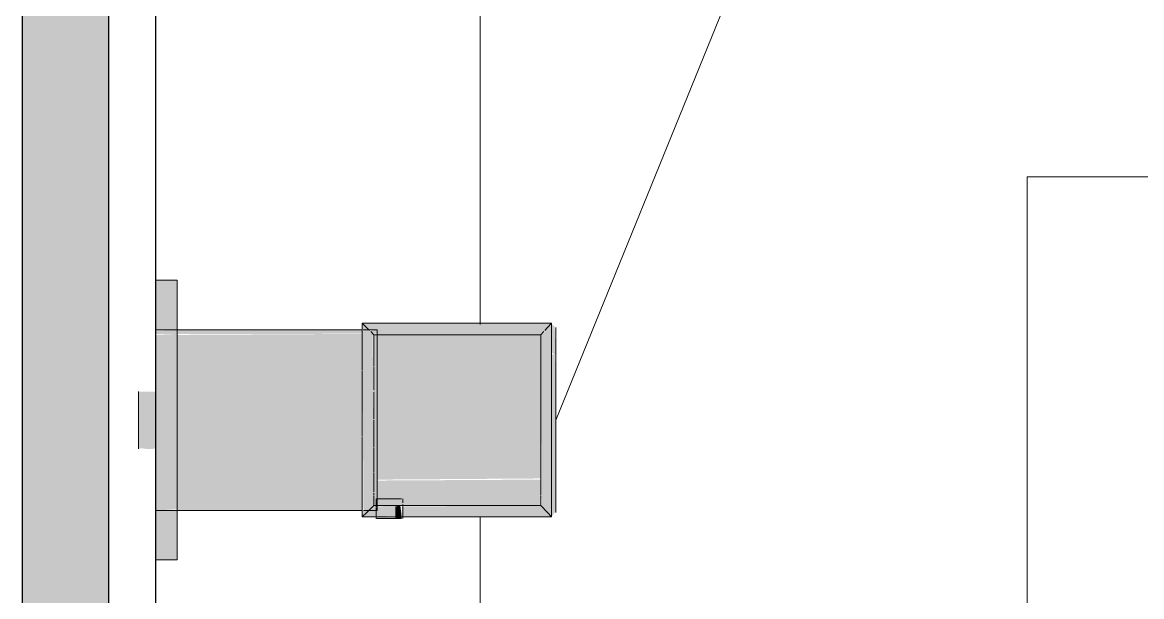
# Model space of a CAD drawing. Header units: millimetres. Extents: x 0 to 102275, y -2706 to 7916.
# Drawn here: x 72686.1 to 72946.2, y 936.1 to 1069.5 of the extents above; entities that cross this region are included whole.
import ezdxf

# ---------------------------------------------------------------- set-up
doc = ezdxf.new("R2010")
doc.units = ezdxf.units.MM
for name, color, linetype, lineweight in [('0-1', 7, 'Continuous', 9), ('A-WALL-PATT', 7, 'Continuous', 9), ('P-SANR-FIXT', 7, 'Continuous', 9), ('P-SANR-FIXT-IDEN', 7, 'Continuous', 9)]:
    doc.layers.add(name, color=color, linetype=linetype, lineweight=lineweight)
doc.layers.add('0-2', color=7, linetype='Continuous', lineweight=9, transparency=0.7)
for name, color, linetype, lineweight, true_color in [('A-WALL-5', 7, 'Continuous', 30, 0x3c3c3c), ('A-WALL-FNSH-3', 7, 'Continuous', 30, 0x3c3c3c), ('I-WALL-1', 7, 'Continuous', 9, 0x787878)]:
    doc.layers.add(name, color=color, linetype=linetype, lineweight=lineweight, true_color=true_color)

# ---------------------------------------------------------------- blocks, each defined once
blk = doc.blocks.new('Sanitary_Taps-Mixers_Gessi_70388-HABITO-External-part-for-wall-moun - 707 - Black Metal Brushed PVD-30902499-Развертка 1_15-1')
at = {"layer": '0-2'}
h = blk.add_hatch(color=256, dxfattribs=at)
h.paths.add_polyline_path([(69179.45, 944.61), (69181.01, 944.61), (69181.01, 956.13), (69176, 956.11), (69176, 944.61), (69178.5, 944.61)])
h.paths.add_polyline_path([(69181.01, 998.09), (69181.01, 1009.61), (69176, 1009.61), (69176, 998.1), (69179.89, 998.09)])
h = blk.add_hatch(color=256, dxfattribs=at)
h.paths.add_polyline_path([(69224, 954.61), (69225.34, 956.11), (69224, 955.95), (69224, 954.76)])
h.paths.add_polyline_path([(69224, 998.11), (69225.34, 998.28), (69224, 999.52), (69224, 998.25)])
for points in [[(69265.51, 996.94), (69268, 999.61), (69229.71, 999.58), (69224.1, 999.52), (69225.5, 998.11), (69227.47, 997.84), (69227.47, 996.94), (69264.45, 996.94)], [(69268, 954.61), (69267.9, 999.5), (69265.51, 996.54), (69265.75, 957.03), (69267.86, 954.76)], [(69269, 992.11), (69268.72, 998.82), (69268, 999.5), (69268, 992.81), (69268.83, 992.23)], [(69210.78, 997.13), (69224, 997.19), (69224, 998.11), (69181.01, 998.06), (69181.01, 997.13), (69209.93, 997.13)], [(69224, 956.11), (69224, 997.13), (69181.01, 996.9), (69181.01, 956.13), (69223.44, 956.11)], [(69225.5, 956.11), (69226.68, 957.68), (69226.42, 997.19), (69225.16, 998.11), (69224, 997.84), (69224.29, 956.11), (69225.47, 956.11)], [(69227.47, 963.28), (69227.47, 996.94), (69226.68, 996.77), (69226.68, 963.28)], [(69227.47, 963.28), (69265.51, 963.55), (69265.51, 996.94), (69227.47, 996.93), (69227.47, 963.78)], [(69268, 954.61), (69269, 955.98), (69268.83, 992.23), (69268, 992.46), (69268, 954.76)], [(69173.73, 970.39), (69176, 970.45), (69176, 983.74), (69172.01, 983.74), (69172.01, 970.46), (69172.92, 970.56)], [(69227.36, 957.28), (69227.47, 957.42), (69227.35, 957.33)], [(69229.71, 954.76), (69229.71, 954.8), (69231.71, 954.86), (69231.71, 957.28), (69227.47, 957.03), (69227.54, 954.76), (69229.32, 954.76)], [(69232.65, 954.66), (69233.13, 954.79), (69232.85, 957.28), (69231.71, 957.03), (69231.71, 954.73), (69232.54, 954.74)], [(69227.54, 954.28), (69231.71, 954.28), (69231.71, 954.66), (69227.54, 954.61)], [(69231.71, 954.28), (69233.13, 954.28), (69233.13, 954.67), (69231.71, 954.61)]]:
    blk.add_hatch(color=256, dxfattribs=at).paths.add_polyline_path(points)
h = blk.add_hatch(color=256, dxfattribs=at)
h.paths.add_polyline_path([(69226.49, 997.13), (69227.47, 997.19), (69227.47, 998.11), (69225.77, 997.84), (69226.42, 997.19)])
h.paths.add_polyline_path([(69179.36, 997.13), (69181.01, 997.13), (69181.01, 998.09), (69176, 997.83), (69176, 997.13), (69179.23, 997.13)])
h = blk.add_hatch(color=256, dxfattribs=at)
h.paths.add_polyline_path([(69227.47, 956.11), (69227.28, 957.28), (69226.42, 957.03), (69225.59, 956.11), (69226.68, 956.11)])
h.paths.add_polyline_path([(69176, 956.12), (69181.01, 956.39), (69181.01, 997.13), (69176, 996.9), (69176, 956.15)])
h = blk.add_hatch(color=256, dxfattribs=at)
h.paths.add_polyline_path([(69227.47, 958.47), (69227.47, 963.28), (69226.68, 963.22), (69226.83, 957.28), (69227.33, 957.42), (69227.34, 957.92), (69227.44, 958.35)])
h.paths.add_polyline_path([(69227.47, 957.28), (69233.31, 957.28), (69233.34, 957.87), (69233.13, 958.78), (69227.54, 958.78), (69227.47, 957.34)])
h = blk.add_hatch(color=256, dxfattribs=at)
h.paths.add_polyline_path([(69253.28, 957.28), (69265.51, 957.29), (69265.51, 963.28), (69227.47, 963.06), (69227.54, 958.78), (69233.16, 958.65), (69233.39, 957.28), (69250.92, 957.28)])
h.paths.add_polyline_path([(69240.32, 957.83), (69240.32, 957.83), (69241.97, 957.83)])
h.paths.add_polyline_path([(69246.01, 957.83), (69246.01, 957.83), (69250.92, 957.83)])
h = blk.add_hatch(color=256, dxfattribs=at)
h.paths.add_polyline_path([(69224, 954.61), (69227.54, 954.82), (69227.47, 956.11), (69225.34, 955.95), (69224.16, 954.76)])
h.paths.add_polyline_path([(69267.95, 954.61), (69267.86, 954.76), (69265.51, 957.28), (69233.25, 957.03), (69233.13, 955.22), (69233.13, 954.67), (69266.76, 954.62)])
at = {"layer": '0-1'}
for p, q in [((69181.01, 1009.61), (69176, 1009.61)), ((69268, 999.61), (69224, 999.61)), ((69224, 999.61), (69224.85, 998.77)), ((69268, 999.61), (69267.08, 998.63)), ((69181.01, 998.11), (69176, 998.11)), ((69224, 998.11), (69181.01, 998.11)), ((69224.73, 998.11), (69224.23, 998.11)), ((69227.47, 998.11), (69224.73, 998.11)), ((69224.85, 998.77), (69225.71, 997.9)), ((69225.96, 997.66), (69226.68, 996.94)), ((69226.68, 996.94), (69227.47, 996.94)), ((69227.47, 996.94), (69265.51, 996.94)), ((69266.23, 997.71), (69265.51, 996.94)), ((69267.08, 998.63), (69266.46, 997.96)), ((69227.22, 958.78), (69227.22, 957.83)), ((69227.22, 957.82), (69227.22, 957.32)), ((69233.45, 957.88), (69233.45, 958.78)), ((69233.45, 954.78), (69233.45, 957.5)), ((69176, 956.11), (69181.01, 956.11)), ((69181.01, 956.11), (69224, 956.11)), ((69224, 954.61), (69225.14, 955.75)), ((69224.29, 956.11), (69224.62, 956.11)), ((69224.62, 956.11), (69227.47, 956.11)), ((69225.14, 955.75), (69226.66, 957.27)), ((69226.83, 957.28), (69227.47, 957.28)), ((69227.22, 957.19), (69227.22, 956.77)), ((69227.22, 956.66), (69227.22, 954.78)), ((69227.22, 954.78), (69227.22, 954.28)), ((69227.47, 957.28), (69265.51, 957.28)), ((69233.45, 954.28), (69233.45, 954.78)), ((69265.51, 957.28), (69267.05, 955.63)), ((69267.05, 955.63), (69268, 954.61)), ((69224, 954.61), (69268, 954.61)), ((69176, 944.61), (69181.01, 944.61))]:
    blk.add_line(p, q, dxfattribs=at)
at = {"layer": 'P-SANR-FIXT'}
for p, q in [((69181.01, 1009.61), (69181.01, 998.23)), ((69181.01, 1009.61), (69181.01, 944.61)), ((69176, 951.52), (69176, 1002.7)), ((69224, 999.61), (69224, 999.45)), ((69224, 998.25), (69224, 999.61)), ((69224, 999.28), (69224, 998.25)), ((69268, 999.29), (69268, 999.61)), ((69181.01, 998.23), (69181.01, 993.36)), ((69224, 997.84), (69224, 998.34)), ((69224, 997.96), (69224, 998.25)), ((69224, 997.96), (69224, 997.01)), ((69224, 994.75), (69224, 997.96)), ((69224, 996.59), (69224, 994.41)), ((69227.47, 998.09), (69227.47, 997.13)), ((69227.47, 997.21), (69227.47, 998.08)), ((69227.47, 957.29), (69227.47, 997.13)), ((69227.47, 996.68), (69227.47, 996.96)), ((69227.47, 995.62), (69227.47, 996.55)), ((69268, 998.9), (69268, 998.54)), ((69268, 996.98), (69268, 996.65)), ((69268, 996.59), (69268, 996.19)), ((69224, 993.93), (69224, 994.75)), ((69224, 994.34), (69224, 989.32)), ((69224, 992.81), (69224, 993.93)), ((69224, 988.66), (69224, 993.93)), ((69227.47, 995.01), (69227.47, 995.6)), ((69227.47, 994.23), (69227.47, 994.95)), ((69227.47, 993.59), (69227.47, 994.01)), ((69181.01, 993.36), (69181.01, 977.11)), ((69227.47, 992.46), (69227.47, 993.46)), ((69227.47, 989.61), (69227.47, 992.34)), ((69224, 989.32), (69224, 988.67)), ((69227.47, 988.9), (69227.47, 989.34)), ((69227.47, 987.69), (69227.47, 988.73)), ((69224, 988.36), (69224, 987.56)), ((69224, 981.93), (69224, 988.36)), ((69224, 987.56), (69224, 984.97)), ((69227.47, 984.91), (69227.47, 987.4)), ((69172.01, 983.74), (69172.01, 970.44)), ((69224, 984.8), (69224, 984.22)), ((69224, 983.93), (69224, 981.02)), ((69227.47, 983.76), (69227.47, 984.82)), ((69227.47, 983.15), (69227.47, 983.46)), ((69224, 981.02), (69224, 977.11)), ((69227.47, 980.41), (69227.47, 983.06)), ((69268, 975.68), (69268, 980.81)), ((69224, 973.4), (69224, 980.21)), ((69227.47, 978.61), (69227.47, 980.3)), ((69227.47, 975.71), (69227.47, 978.51)), ((69181.01, 977.11), (69181.01, 968.79)), ((69224, 976.84), (69224, 974.01)), ((69227.47, 973.98), (69227.47, 975.62)), ((69224, 974.01), (69224, 973.4)), ((69224, 966.66), (69224, 973.21)), ((69224, 973.2), (69224, 972.29)), ((69227.47, 971.15), (69227.47, 973.81)), ((69224, 972.29), (69224, 965.86)), ((69227.47, 970.75), (69227.47, 971.07)), ((69227.47, 969.42), (69227.47, 970.48)), ((69181.01, 968.7), (69181.01, 960.91)), ((69227.47, 966.82), (69227.47, 969.32)), ((69224, 965.86), (69224, 960.39)), ((69227.47, 965.38), (69227.47, 966.67)), ((69227.47, 964.87), (69227.47, 965.3)), ((69224, 959.92), (69224, 965.14)), ((69227.47, 963.13), (69227.47, 964.65)), ((69227.47, 961.88), (69227.47, 962.9)), ((69181.01, 960.86), (69181.01, 956.06)), ((69224, 960.39), (69224, 960.04)), ((69227.47, 960.74), (69227.47, 961.76)), ((69227.47, 960.18), (69227.47, 960.5)), ((69227.47, 959.44), (69227.47, 960.04)), ((69224, 959.88), (69224, 959.48)), ((69224, 956.29), (69224, 959.88)), ((69224, 959.48), (69224, 957.63)), ((69224, 957.37), (69224, 956.97)), ((69227.29, 958.78), (69228.96, 958.78)), ((69227.47, 958.63), (69227.47, 959.23)), ((69227.47, 958.24), (69227.47, 958.6)), ((69227.47, 957.65), (69227.47, 958.24)), ((69227.47, 957.27), (69227.47, 957.5)), ((69231.71, 958.78), (69227.54, 958.78)), ((69233.13, 958.78), (69228.96, 958.78)), ((69231.71, 958.78), (69233.13, 958.78)), ((69181.01, 955.99), (69181.01, 944.61)), ((69224, 956.39), (69224, 956.07)), ((69224, 955.97), (69224, 956.29)), ((69224, 955.97), (69224, 954.95)), ((69224, 954.61), (69224, 955.97)), ((69224, 954.91), (69224, 954.61)), ((69227.47, 956.11), (69227.47, 957.18)), ((69227.47, 956.41), (69227.47, 956.11)), ((69268, 955.18), (69268, 956.38)), ((69268, 954.61), (69268, 955.06)), ((69228.96, 954.28), (69227.29, 954.28)), ((69227.29, 954.28), (69231.71, 954.28)), ((69228.96, 954.28), (69233.13, 954.28)), ((69233.13, 954.28), (69231.71, 954.28))]:
    blk.add_line(p, q, dxfattribs=at)
at = {"layer": 'P-SANR-FIXT', "flags": 128}
for points in [[(69224, 998.34), (69224, 999.16), (69224, 999.61)], [(69268, 999.61), (69268, 999.16), (69268, 998.9)], [(69224, 994.75), (69224, 995.69), (69224, 997.84)], [(69268, 996.65), (69268, 997.19), (69268, 998.87)], [(69268, 998.54), (69268, 997.84), (69268, 996.98)], [(69268, 992.91), (69268, 994.28), (69268, 996.59)], [(69224, 993.93), (69224, 994.35), (69224, 994.75)], [(69268, 996.19), (69268, 995.69), (69268, 992.81)], [(69268, 980.81), (69268, 985.86), (69268, 990.43), (69268, 992.91)], [(69224, 980.21), (69224, 981.02), (69224, 981.93)], [(69268, 968.43), (69268, 970.38), (69268, 975.55)], [(69268, 961.42), (69268, 965.58), (69268, 968.3)], [(69224, 965.14), (69224, 965.86), (69224, 966.66)], [(69268, 956.38), (69268, 958.53), (69268, 961.42)]]:
    blk.add_lwpolyline(points, dxfattribs=at)
at = {"layer": 'P-SANR-FIXT'}
for points in [[(69224, 999.28), (69224, 999.5), (69224, 999.61), (69224, 999.61)], [(69224, 998.39), (69224, 998.63), (69224, 998.83), (69224, 999)], [(69268, 999.61), (69268, 999.61), (69268, 999.19), (69268, 998.36)], [(69268, 999.61), (69268, 999.61), (69268, 999.34), (69268, 998.82)], [(69224, 997.19), (69224, 997.48), (69224, 997.74), (69224, 997.97)], [(69224, 996.8), (69224, 996.93), (69224, 997.07), (69224, 997.19)], [(69224, 994.42), (69224, 995.15), (69224, 995.82), (69224, 996.41)], [(69226.68, 996.94), (69226.68, 996.94), (69226.68, 996.82), (69226.68, 996.57)], [(69226.68, 996.57), (69226.68, 996.82), (69226.68, 996.94), (69226.68, 996.94)], [(69226.68, 996.57), (69226.68, 996.56), (69226.68, 996.55), (69226.68, 996.54)], [(69226.68, 996.54), (69226.68, 996.55), (69226.68, 996.56), (69226.68, 996.57)], [(69265.51, 996.94), (69265.51, 996.94), (69265.51, 996.31), (69265.51, 995.11)], [(69265.51, 996.57), (69265.51, 996.82), (69265.51, 996.94), (69265.51, 996.94)], [(69265.51, 995.11), (69265.51, 996.31), (69265.51, 996.94), (69265.51, 996.94)], [(69265.51, 996.94), (69265.51, 996.94), (69265.51, 996.82), (69265.51, 996.57)], [(69265.51, 996.54), (69265.51, 996.55), (69265.51, 996.56), (69265.51, 996.57)], [(69265.51, 996.57), (69265.51, 996.56), (69265.51, 996.55), (69265.51, 996.54)], [(69268, 998.82), (69268, 998.73), (69268, 998.64), (69268, 998.53)], [(69268, 998.53), (69268, 998.13), (69268, 997.61), (69268, 996.99)], [(69268, 998.36), (69268, 998.24), (69268, 998.12), (69268, 997.98)], [(69268, 997.98), (69268, 997.65), (69268, 997.26), (69268, 996.84)], [(69268, 996.99), (69268, 996.85), (69268, 996.72), (69268, 996.58)], [(69268, 996.77), (69268, 996.33), (69268, 995.84), (69268, 995.3)], [(69268, 996.58), (69268, 996.55), (69268, 996.52), (69268, 996.5)], [(69268, 996.5), (69268, 996.39), (69268, 996.29), (69268, 996.18)], [(69269, 998.61), (69269, 998.61), (69269, 998.57), (69269, 998.5)], [(69269, 996.6), (69269, 996.56), (69269, 996.52), (69269, 996.47)], [(69269, 996.47), (69269, 995.39), (69269, 993.9), (69269, 992.11)], [(69224, 990.44), (69224, 991.86), (69224, 993.15), (69224, 994.29)], [(69226.68, 994.8), (69226.68, 994.64), (69226.68, 994.48), (69226.68, 994.31)], [(69226.68, 994.31), (69226.68, 994.48), (69226.68, 994.64), (69226.68, 994.8)], [(69226.68, 994.19), (69226.68, 993.61), (69226.68, 992.95), (69226.68, 992.23)], [(69226.68, 994.17), (69226.68, 993.28), (69226.68, 992.19), (69226.68, 990.94)], [(69226.68, 993.48), (69226.68, 993.72), (69226.68, 993.95), (69226.68, 994.17)], [(69265.51, 994.79), (69265.51, 994.09), (69265.51, 993.22), (69265.51, 992.23)], [(69265.51, 992.23), (69265.51, 993.22), (69265.51, 994.09), (69265.51, 994.79)], [(69268, 996.18), (69268, 995.23), (69268, 994.1), (69268, 992.81)], [(69268, 995.3), (69268, 995.12), (69268, 994.94), (69268, 994.75)], [(69268, 994.75), (69268, 994.21), (69268, 993.62), (69268, 993)], [(69224, 992.81), (69224, 991.55), (69224, 990.14), (69224, 988.63)], [(69226.68, 990.94), (69226.68, 991.88), (69226.68, 992.73), (69226.68, 993.48)], [(69226.68, 992.23), (69226.68, 991.85), (69226.68, 991.46), (69226.68, 991.05)], [(69265.51, 992.1), (69265.51, 991.76), (69265.51, 991.4), (69265.51, 991.03)], [(69265.51, 991.03), (69265.51, 991.4), (69265.51, 991.76), (69265.51, 992.1)], [(69268, 993), (69268, 992.02), (69268, 990.94), (69268, 989.8)], [(69268, 987.39), (69268, 989.38), (69268, 991.21), (69268, 992.81)], [(69224, 988.71), (69224, 989.3), (69224, 989.88), (69224, 990.44)], [(69226.68, 989.76), (69226.68, 990.17), (69226.68, 990.57), (69226.68, 990.94)], [(69226.68, 990.94), (69226.68, 990.57), (69226.68, 990.17), (69226.68, 989.76)], [(69226.68, 989.58), (69226.68, 988.86), (69226.68, 988.09), (69226.68, 987.29)], [(69226.68, 989.56), (69226.68, 989.33), (69226.68, 989.1), (69226.68, 988.86)], [(69226.68, 988.86), (69226.68, 989.1), (69226.68, 989.33), (69226.68, 989.56)], [(69226.68, 988.68), (69226.68, 987.48), (69226.68, 986.19), (69226.68, 984.83)], [(69226.68, 984.83), (69226.68, 986.19), (69226.68, 987.48), (69226.68, 988.68)], [(69265.51, 991.03), (69265.51, 990.36), (69265.51, 989.64), (69265.51, 988.87)], [(69265.51, 988.87), (69265.51, 989.64), (69265.51, 990.36), (69265.51, 991.03)], [(69265.51, 990.94), (69265.51, 989.85), (69265.51, 987.37), (69265.51, 984.52), (69265.51, 983.04)], [(69265.51, 983.04), (69265.51, 984.52), (69265.51, 987.37), (69265.51, 989.85), (69265.51, 990.94)], [(69268, 989.68), (69268, 989.52), (69268, 989.35), (69268, 989.19)], [(69268, 989.19), (69268, 988.88), (69268, 988.57), (69268, 988.26)], [(69224, 985.87), (69224, 986.75), (69224, 987.61), (69224, 988.44)], [(69224, 988.38), (69224, 988.23), (69224, 988.08), (69224, 987.94)], [(69226.68, 987.29), (69226.68, 986.26), (69226.68, 985.17), (69226.68, 984.05)], [(69268, 988.26), (69268, 986.71), (69268, 985.05), (69268, 983.33)], [(69268, 985.72), (69268, 986.29), (69268, 986.84), (69268, 987.39)], [(69268, 985.74), (69268, 986.29), (69268, 986.84), (69268, 987.38)], [(69224, 984.89), (69224, 985.22), (69224, 985.55), (69224, 985.87)], [(69224, 984.16), (69224, 984.35), (69224, 984.54), (69224, 984.72)], [(69224, 981.02), (69224, 981.99), (69224, 982.94), (69224, 983.87)], [(69226.68, 984.83), (69226.68, 984.57), (69226.68, 984.3), (69226.68, 984.03)], [(69226.68, 984.03), (69226.68, 984.3), (69226.68, 984.57), (69226.68, 984.83)], [(69226.68, 983.05), (69226.68, 983.25), (69226.68, 983.45), (69226.68, 983.65)], [(69226.68, 983.65), (69226.68, 983.45), (69226.68, 983.25), (69226.68, 983.05)], [(69224, 981.93), (69224, 981.36), (69224, 980.79), (69224, 980.21)], [(69224, 977.12), (69224, 978.36), (69224, 979.59), (69224, 980.82)], [(69226.68, 983.05), (69226.68, 981.57), (69226.68, 980.04), (69226.68, 978.49)], [(69265.51, 983.08), (69265.51, 982.19), (69265.51, 981.29), (69265.51, 980.37)], [(69265.51, 983.04), (69265.51, 981.57), (69265.51, 978.5), (69265.51, 975.38), (69265.51, 973.85)], [(69265.51, 973.85), (69265.51, 975.38), (69265.51, 978.5), (69265.51, 981.57), (69265.51, 983.04)], [(69268, 983.08), (69268, 982.81), (69268, 982.55), (69268, 982.28)], [(69268, 982.28), (69268, 982.09), (69268, 981.9), (69268, 981.71)], [(69268, 981.71), (69268, 979.54), (69268, 977.31), (69268, 975.1)], [(69226.68, 978.49), (69226.68, 978.12), (69226.68, 977.74), (69226.68, 977.37)], [(69265.51, 980.37), (69265.51, 978.22), (69265.51, 976.01), (69265.51, 973.86)], [(69268, 979.12), (69268, 979.52), (69268, 979.93), (69268, 980.33)], [(69268, 979.13), (69268, 979.53), (69268, 979.92), (69268, 980.32)], [(69268, 972.51), (69268, 974.68), (69268, 976.91), (69268, 979.12)], [(69224, 975.56), (69224, 975.99), (69224, 976.42), (69224, 976.85)], [(69226.68, 973.85), (69226.68, 974.94), (69226.68, 976.05), (69226.68, 977.16)], [(69226.68, 977.16), (69226.68, 976.05), (69226.68, 974.94), (69226.68, 973.85)], [(69224, 973.38), (69224, 974.1), (69224, 974.83), (69224, 975.56)], [(69224, 970.39), (69224, 971.3), (69224, 972.24), (69224, 973.18)], [(69226.68, 970.82), (69226.68, 971.8), (69226.68, 972.82), (69226.68, 973.85)], [(69226.68, 973.85), (69226.68, 972.82), (69226.68, 971.8), (69226.68, 970.82)], [(69265.51, 973.82), (69265.51, 972.93), (69265.51, 972.04), (69265.51, 971.18)], [(69268, 975.1), (69268, 974.52), (69268, 973.94), (69268, 973.36)], [(69224, 965.85), (69224, 967.28), (69224, 968.81), (69224, 970.39)], [(69265.51, 971.18), (69265.51, 968.34), (69265.51, 965.7), (69265.51, 963.53)], [(69268, 970.91), (69268, 971.43), (69268, 971.96), (69268, 972.5)], [(69268, 966.13), (69268, 967.64), (69268, 969.24), (69268, 970.9)], [(69268, 968.32), (69268, 967.82), (69268, 967.32), (69268, 966.83)], [(69224, 966.66), (69224, 966.14), (69224, 965.64), (69224, 965.14)], [(69224, 961.42), (69224, 962.6), (69224, 963.9), (69224, 965.3)], [(69268, 966.83), (69268, 964.85), (69268, 963.01), (69268, 961.42)], [(69268, 964.55), (69268, 965.06), (69268, 965.59), (69268, 966.13)], [(69226.68, 964.72), (69226.68, 964.22), (69226.68, 963.74), (69226.68, 963.28)], [(69226.68, 963.28), (69226.68, 963.74), (69226.68, 964.22), (69226.68, 964.72)], [(69265.51, 963.28), (69265.51, 962.34), (69265.51, 961.49), (69265.51, 960.75)], [(69265.51, 959.55), (69265.51, 960.52), (69265.51, 961.79), (69265.51, 963.28)], [(69268, 959.47), (69268, 960.9), (69268, 962.62), (69268, 964.54)], [(69224, 959.99), (69224, 960.44), (69224, 960.92), (69224, 961.42)], [(69226.68, 960.11), (69226.68, 959.92), (69226.68, 959.73), (69226.68, 959.56)], [(69226.68, 959.56), (69226.68, 959.73), (69226.68, 959.92), (69226.68, 960.11)], [(69226.68, 959.61), (69226.68, 959.76), (69226.68, 959.92), (69226.68, 960.09)], [(69226.68, 960.09), (69226.68, 959.92), (69226.68, 959.76), (69226.68, 959.61)], [(69265.51, 960.75), (69265.51, 960.31), (69265.51, 959.91), (69265.51, 959.55)], [(69268, 961.42), (69268, 960.13), (69268, 958.99), (69268, 958.04)], [(69224, 957.14), (69224, 957.27), (69224, 957.42), (69224, 957.56)], [(69226.68, 957.28), (69226.68, 957.28), (69226.68, 957.65), (69226.68, 958.72), (69226.68, 959.42)], [(69226.68, 959.42), (69226.68, 958.72), (69226.68, 957.65), (69226.68, 957.28), (69226.68, 957.28)], [(69226.68, 957.68), (69226.68, 957.42), (69226.68, 957.28), (69226.68, 957.28)], [(69226.68, 957.28), (69226.68, 957.28), (69226.68, 957.42), (69226.68, 957.68)], [(69265.51, 959.43), (69265.51, 958.72), (69265.51, 957.65), (69265.51, 957.28), (69265.51, 957.28)], [(69265.51, 957.28), (69265.51, 957.28), (69265.51, 957.65), (69265.51, 958.72), (69265.51, 959.43)], [(69265.51, 957.68), (69265.51, 957.42), (69265.51, 957.28), (69265.51, 957.28)], [(69265.51, 957.28), (69265.51, 957.28), (69265.51, 957.42), (69265.51, 957.68)], [(69268, 959.4), (69268, 959.58), (69268, 959.75), (69268, 959.94)], [(69268, 958.92), (69268, 959.1), (69268, 959.28), (69268, 959.47)], [(69268, 958.93), (69268, 959.08), (69268, 959.24), (69268, 959.4)], [(69268, 956.21), (69268, 956.91), (69268, 957.82), (69268, 958.92)], [(69268, 958.04), (69268, 957.93), (69268, 957.83), (69268, 957.73)], [(69268, 957.73), (69268, 957.56), (69268, 957.39), (69268, 957.24)], [(69224, 956.29), (69224, 956.12), (69224, 955.97), (69224, 955.83)], [(69224, 955.21), (69224, 955.39), (69224, 955.61), (69224, 955.88)], [(69224, 954.61), (69224, 954.61), (69224, 954.76), (69224, 955.06)], [(69268, 957.24), (69268, 956.64), (69268, 956.14), (69268, 955.74)], [(69268, 955.73), (69268, 955.87), (69268, 956.03), (69268, 956.21)], [(69268, 955.86), (69268, 955.97), (69268, 956.09), (69268, 956.21)], [(69268, 954.61), (69268, 954.61), (69268, 955.04), (69268, 955.86)], [(69268, 955.69), (69268, 955.59), (69268, 955.49), (69268, 955.4)], [(69268, 955.08), (69268, 954.77), (69268, 954.61), (69268, 954.61)]]:
    blk.add_open_spline(points, degree=3, dxfattribs=at)
for points, knots in [([(69226.68, 996.94), (69226.68, 996.94), (69226.68, 996.59), (69226.68, 995.63), (69226.68, 995.05)], [0, 0, 0, 0, 0.1, 0.1879964, 0.1879964, 0.1879964, 0.1879964]), ([(69226.68, 995.05), (69226.68, 995.63), (69226.68, 996.59), (69226.68, 996.94), (69226.68, 996.94)], [0.8120036, 0.8120036, 0.8120036, 0.8120036, 0.9, 1, 1, 1, 1]), ([(69226.68, 996.54), (69226.68, 996.28), (69226.68, 995.65), (69226.68, 994.71), (69226.68, 994.32)], [0.25, 0.25, 0.25, 0.25, 0.5, 0.6501716, 0.6501716, 0.6501716, 0.6501716]), ([(69226.68, 994.32), (69226.68, 994.71), (69226.68, 995.65), (69226.68, 996.28), (69226.68, 996.54)], [0.3498284, 0.3498284, 0.3498284, 0.3498284, 0.5, 0.75, 0.75, 0.75, 0.75]), ([(69265.51, 990.94), (69265.51, 992.81), (69265.51, 995.11), (69265.51, 996.28), (69265.51, 996.54)], [0, 0, 0, 0, 0.5, 0.75, 0.75, 0.75, 0.75]), ([(69265.51, 996.54), (69265.51, 996.28), (69265.51, 995.11), (69265.51, 992.81), (69265.51, 990.94)], [0.25, 0.25, 0.25, 0.25, 0.5, 1, 1, 1, 1]), ([(69269, 996.9), (69269, 997.46), (69269, 998.24), (69269, 998.55), (69269, 998.6)], [-25.804866, -25.804866, -25.804866, -25.804866, -21.488933, -17.992812, -17.992812, -17.992812, -17.992812]), ([(69269, 998.5), (69269, 998.43), (69269, 998.08), (69269, 997.34), (69269, 996.67), (69269, 996.6)], [-15.009737, -15.009737, -15.009737, -15.009737, -12.707642, -8.242285, -7.80904, -7.80904, -7.80904, -7.80904]), ([(69269, 989.81), (69269, 990.78), (69269, 992.69), (69269, 995.05), (69269, 996.29), (69269, 996.78)], [-37.354121, -37.354121, -37.354121, -37.354121, -33.771908, -29.788387, -26.105961, -26.105961, -26.105961, -26.105961]), ([(69226.68, 991.05), (69226.68, 991.46), (69226.68, 992.6), (69226.68, 993.61), (69226.68, 994.19)], [0.661735, 0.661735, 0.661735, 0.661735, 0.7, 0.7727108, 0.7727108, 0.7727108, 0.7727108]), ([(69268, 987.38), (69268, 987.81), (69268, 989.76), (69268, 991.55), (69268, 992.81)], [0.8727077, 0.8727077, 0.8727077, 0.8727077, 0.9, 1, 1, 1, 1]), ([(69269, 992.11), (69269, 990.18), (69269, 986.64), (69269, 981.22), (69269, 976.82), (69269, 972.44), (69269, 968.36), (69269, 964.72), (69269, 961.62), (69269, 959.06), (69269, 957.1), (69269, 955.85), (69269, 955.54), (69269, 955.66), (69269, 955.72)], [-67.543815, -67.543815, -67.543815, -67.543815, -59.439243, -55.048553, -50.657862, -46.267171, -41.87648, -37.824194, -33.771908, -29.719622, -25.667336, -21.276645, -16.885954, -15.009737, -15.009737, -15.009737, -15.009737]), ([(69226.68, 991.05), (69226.68, 990.92), (69226.68, 990.5), (69226.68, 990.06), (69226.68, 989.75)], [0.33826621, 0.33826621, 0.33826621, 0.33826621, 0.35, 0.37594526, 0.37594526, 0.37594526, 0.37594526]), ([(69226.68, 989.75), (69226.68, 990.06), (69226.68, 990.5), (69226.68, 990.92), (69226.68, 991.05)], [0.62405474, 0.62405474, 0.62405474, 0.62405474, 0.65, 0.66173379, 0.66173379, 0.66173379, 0.66173379]), ([(69226.68, 984.05), (69226.68, 985.17), (69226.68, 987.11), (69226.68, 988.86), (69226.68, 989.58)], [0.8225726, 0.8225726, 0.8225726, 0.8225726, 0.9, 0.9603387, 0.9603387, 0.9603387, 0.9603387]), ([(69265.51, 988.87), (69265.51, 987.63), (69265.51, 985.76), (69265.51, 983.77), (69265.51, 983.22)], [0.4, 0.4, 0.4, 0.4, 0.5, 0.537007, 0.537007, 0.537007, 0.537007]), ([(69265.51, 983.22), (69265.51, 983.77), (69265.51, 985.76), (69265.51, 987.63), (69265.51, 988.87)], [0.462993, 0.462993, 0.462993, 0.462993, 0.5, 0.6, 0.6, 0.6, 0.6]), ([(69269, 962.11), (69269, 962.6), (69269, 963.61), (69269, 965.25), (69269, 966.99), (69269, 969.54), (69269, 972.3), (69269, 975.2), (69269, 977.4), (69269, 979.59), (69269, 981.76), (69269, 983.88), (69269, 986.6), (69269, 988.5), (69269, 989.68)], [-67.543815, -67.543815, -67.543815, -67.543815, -65.517672, -63.491529, -61.465386, -59.439243, -55.048552, -52.853207, -50.657861, -48.462516, -46.26717, -44.071825, -41.876479, -37.524342, -37.524342, -37.524342, -37.524342]), ([(69224, 987.94), (69224, 986.63), (69224, 984.65), (69224, 982.57), (69224, 981.93)], [0.1152639, 0.1152639, 0.1152639, 0.1152639, 0.2, 0.2372728, 0.2372728, 0.2372728, 0.2372728]), ([(69226.68, 983.66), (69226.68, 982.59), (69226.68, 980.51), (69226.68, 978.38), (69226.68, 977.38)], [0.527077, 0.527077, 0.527077, 0.527077, 0.6, 0.6646479, 0.6646479, 0.6646479, 0.6646479]), ([(69226.68, 977.38), (69226.68, 978.38), (69226.68, 980.51), (69226.68, 982.59), (69226.68, 983.66)], [0.3353521, 0.3353521, 0.3353521, 0.3353521, 0.4, 0.472923, 0.472923, 0.472923, 0.472923]), ([(69268, 980.32), (69268, 981.51), (69268, 983.35), (69268, 985.11), (69268, 985.74)], [0.7316023, 0.7316023, 0.7316023, 0.7316023, 0.8, 0.8383407, 0.8383407, 0.8383407, 0.8383407]), ([(69268, 980.33), (69268, 981.27), (69268, 983.1), (69268, 984.87), (69268, 985.72)], [0.7315171, 0.7315171, 0.7315171, 0.7315171, 0.7857143, 0.8379231, 0.8379231, 0.8379231, 0.8379231]), ([(69226.68, 977.37), (69226.68, 977.74), (69226.68, 979.67), (69226.68, 981.57), (69226.68, 983.05)], [0.6759871, 0.6759871, 0.6759871, 0.6759871, 0.7, 0.8, 0.8, 0.8, 0.8]), ([(69265.51, 973.86), (69265.51, 976.01), (69265.51, 979.17), (69265.51, 982.19), (69265.51, 983.08)], [0.2593667, 0.2593667, 0.2593667, 0.2593667, 0.4, 0.4598576, 0.4598576, 0.4598576, 0.4598576]), ([(69224, 980.21), (69224, 979.7), (69224, 977.43), (69224, 975.14), (69224, 973.41)], [0.2703806, 0.2703806, 0.2703806, 0.2703806, 0.3, 0.4, 0.4, 0.4, 0.4]), ([(69268, 972.5), (69268, 972.8), (69268, 974.83), (69268, 977.07), (69268, 978.97), (69268, 979.13)], [0.5824134, 0.5824134, 0.5824134, 0.5824134, 0.6, 0.7, 0.7087508, 0.7087508, 0.7087508, 0.7087508]), ([(69226.68, 977.17), (69226.68, 976.69), (69226.68, 975.58), (69226.68, 974.48), (69226.68, 973.86)], [0.66920511, 0.66920511, 0.66920511, 0.66920511, 0.7, 0.74060162, 0.74060162, 0.74060162, 0.74060162]), ([(69226.68, 973.86), (69226.68, 974.48), (69226.68, 975.58), (69226.68, 976.69), (69226.68, 977.17)], [0.25939838, 0.25939838, 0.25939838, 0.25939838, 0.3, 0.33079489, 0.33079489, 0.33079489, 0.33079489]), ([(69224, 973.2), (69224, 971.54), (69224, 969.31), (69224, 967.21), (69224, 966.66)], [0.4039513, 0.4039513, 0.4039513, 0.4039513, 0.5, 0.535523, 0.535523, 0.535523, 0.535523]), ([(69226.68, 973.83), (69226.68, 972.93), (69226.68, 971.93), (69226.68, 970.95), (69226.68, 970.84)], [0.74130598, 0.74130598, 0.74130598, 0.74130598, 0.8, 0.80749939, 0.80749939, 0.80749939, 0.80749939]), ([(69226.68, 970.84), (69226.68, 970.95), (69226.68, 971.93), (69226.68, 972.93), (69226.68, 973.83)], [0.19250061, 0.19250061, 0.19250061, 0.19250061, 0.2, 0.25869402, 0.25869402, 0.25869402, 0.25869402]), ([(69265.51, 973.85), (69265.51, 972.32), (69265.51, 969.31), (69265.51, 965.93), (69265.51, 963.52), (69265.51, 961.53), (69265.51, 960.28), (69265.51, 959.6)], [0.4, 0.4, 0.4, 0.4, 0.5, 0.6, 0.65, 0.7, 0.7920089, 0.7920089, 0.7920089, 0.7920089]), ([(69265.51, 959.6), (69265.51, 960.28), (69265.51, 961.53), (69265.51, 963.52), (69265.51, 965.93), (69265.51, 969.31), (69265.51, 972.32), (69265.51, 973.85)], [0.2079911, 0.2079911, 0.2079911, 0.2079911, 0.3, 0.35, 0.4, 0.5, 0.6, 0.6, 0.6, 0.6]), ([(69265.51, 963.53), (69265.51, 965.7), (69265.51, 969.14), (69265.51, 972.93), (69265.51, 973.82)], [0.0074739, 0.0074739, 0.0074739, 0.0074739, 0.2, 0.2584743, 0.2584743, 0.2584743, 0.2584743]), ([(69268, 973.36), (69268, 972.6), (69268, 970.93), (69268, 969.31), (69268, 968.45)], [0.74172719, 0.74172719, 0.74172719, 0.74172719, 0.78571429, 0.83903171, 0.83903171, 0.83903171, 0.83903171]), ([(69226.68, 970.63), (69226.68, 969.34), (69226.68, 967.35), (69226.68, 965.54), (69226.68, 964.9)], [0.8122423, 0.8122423, 0.8122423, 0.8122423, 0.9, 0.953266, 0.953266, 0.953266, 0.953266]), ([(69226.68, 964.9), (69226.68, 965.54), (69226.68, 967.35), (69226.68, 969.34), (69226.68, 970.63)], [0.046734, 0.046734, 0.046734, 0.046734, 0.1, 0.1877577, 0.1877577, 0.1877577, 0.1877577]), ([(69226.68, 964.95), (69226.68, 965.08), (69226.68, 966.46), (69226.68, 968.35), (69226.68, 970.2), (69226.68, 970.62)], [0.3889797, 0.3889797, 0.3889797, 0.3889797, 0.4, 0.5, 0.5282966, 0.5282966, 0.5282966, 0.5282966]), ([(69226.68, 970.62), (69226.68, 970.2), (69226.68, 968.35), (69226.68, 966.46), (69226.68, 965.08), (69226.68, 964.95)], [0.4717034, 0.4717034, 0.4717034, 0.4717034, 0.5, 0.6, 0.6110203, 0.6110203, 0.6110203, 0.6110203]), ([(69268, 970.9), (69268, 971.24), (69268, 971.78), (69268, 972.32), (69268, 972.51)], [0.55089752, 0.55089752, 0.55089752, 0.55089752, 0.57142857, 0.58247847, 0.58247847, 0.58247847, 0.58247847]), ([(69268, 966.13), (69268, 966.85), (69268, 968.41), (69268, 970.04), (69268, 970.91)], [0.45294655, 0.45294655, 0.45294655, 0.45294655, 0.5, 0.55131925, 0.55131925, 0.55131925, 0.55131925]), ([(69268, 964.54), (69268, 964.71), (69268, 965.23), (69268, 965.76), (69268, 966.13)], [0.41737901, 0.41737901, 0.41737901, 0.41737901, 0.42857143, 0.45276033, 0.45276033, 0.45276033, 0.45276033]), ([(69224, 965.14), (69224, 964.68), (69224, 962.77), (69224, 961.07), (69224, 959.93)], [0.5687357, 0.5687357, 0.5687357, 0.5687357, 0.6, 0.7, 0.7, 0.7, 0.7]), ([(69226.68, 960.33), (69226.68, 960.83), (69226.68, 961.85), (69226.68, 963.35), (69226.68, 964.34), (69226.68, 964.76)], [0.2392944, 0.2392944, 0.2392944, 0.2392944, 0.3, 0.35, 0.3838429, 0.3838429, 0.3838429, 0.3838429]), ([(69226.68, 964.76), (69226.68, 964.34), (69226.68, 963.35), (69226.68, 961.85), (69226.68, 960.83), (69226.68, 960.33)], [0.6161571, 0.6161571, 0.6161571, 0.6161571, 0.65, 0.7, 0.7607056, 0.7607056, 0.7607056, 0.7607056]), ([(69226.68, 963.28), (69226.68, 962.35), (69226.68, 961.35), (69226.68, 960.5), (69226.68, 960.38)], [0, 0, 0, 0, 0.25, 0.2914956, 0.2914956, 0.2914956, 0.2914956]), ([(69226.68, 960.38), (69226.68, 960.5), (69226.68, 961.35), (69226.68, 962.35), (69226.68, 963.28)], [0.7085044, 0.7085044, 0.7085044, 0.7085044, 0.75, 1, 1, 1, 1]), ([(69268, 959.94), (69268, 961.07), (69268, 962.6), (69268, 964.29), (69268, 964.55)], [0.3, 0.3, 0.3, 0.3, 0.4, 0.417841, 0.417841, 0.417841, 0.417841]), ([(69269, 955.72), (69269, 955.8), (69269, 956.17), (69269, 957.32), (69269, 959.39), (69269, 961.15), (69269, 962.11)], [-15.009737, -15.009737, -15.009737, -15.009737, -12.495263, -8.104572, -4.052286, 0, 0, 0, 0]), ([(69224, 959.93), (69224, 958.8), (69224, 957.49), (69224, 956.51), (69224, 956.29)], [0.7, 0.7, 0.7, 0.7, 0.8, 0.8338082, 0.8338082, 0.8338082, 0.8338082]), ([(69224, 957.85), (69224, 958.06), (69224, 958.67), (69224, 959.35), (69224, 959.79)], [0.6791415, 0.6791415, 0.6791415, 0.6791415, 0.75, 0.8666907, 0.8666907, 0.8666907, 0.8666907]), ([(69226.68, 959.35), (69226.68, 959.17), (69226.68, 958.52), (69226.68, 958.04), (69226.68, 957.78)], [0.4244097, 0.4244097, 0.4244097, 0.4244097, 0.5, 0.7185814, 0.7185814, 0.7185814, 0.7185814]), ([(69226.68, 957.78), (69226.68, 958.04), (69226.68, 958.52), (69226.68, 959.17), (69226.68, 959.35)], [0.2814186, 0.2814186, 0.2814186, 0.2814186, 0.5, 0.5755903, 0.5755903, 0.5755903, 0.5755903]), ([(69265.51, 959.35), (69265.51, 959.17), (69265.51, 958.52), (69265.51, 958.04), (69265.51, 957.79)], [0.4239553, 0.4239553, 0.4239553, 0.4239553, 0.5, 0.7184283, 0.7184283, 0.7184283, 0.7184283]), ([(69265.51, 957.79), (69265.51, 958.04), (69265.51, 958.52), (69265.51, 959.17), (69265.51, 959.35)], [0.2815717, 0.2815717, 0.2815717, 0.2815717, 0.5, 0.5760447, 0.5760447, 0.5760447, 0.5760447]), ([(69268, 956.21), (69268, 956.45), (69268, 957.23), (69268, 958.21), (69268, 958.93)], [0.1619742, 0.1619742, 0.1619742, 0.1619742, 0.2, 0.2689932, 0.2689932, 0.2689932, 0.2689932]), ([(69224, 955.83), (69224, 955.59), (69224, 954.9), (69224, 954.61), (69224, 954.61)], [0.8585968, 0.8585968, 0.8585968, 0.8585968, 0.9, 1, 1, 1, 1]), ([(69268, 954.61), (69268, 954.61), (69268, 954.89), (69268, 955.53), (69268, 955.73)], [0, 0, 0, 0, 0.1, 0.135238, 0.135238, 0.135238, 0.135238])]:
    blk.add_open_spline(points, degree=3, knots=knots, dxfattribs=at)
blk = doc.blocks.new('М_сантехническая_рамка1 - В рамке-30590747-Развертка 1_15-1')
at = {"layer": 'P-SANR-FIXT-IDEN'}
for p, q in [((69601.87, 1033.62), (69378.56, 1033.62)), ((69378.56, 1033.62), (69378.56, 923.17)), ((69601.87, 923.17), (69601.87, 1033.62)), ((69378.56, 923.17), (69601.87, 923.17))]:
    blk.add_line(p, q, dxfattribs=at)

msp = doc.modelspace()

# ---------------------------------------------------------------- hatches: boundary and pattern name
at = {"layer": 'A-WALL-PATT'}
h = msp.add_hatch(dxfattribs=at)
h.set_pattern_fill('FP_12', color=256, style=0, pattern_type=2)
h.set_pattern_definition([(90, (73992.1, 0), (-600, 4e-14), []), (180, (73992.1, 0), (-7e-14, -600), [])])
h.paths.add_polyline_path([(72717.09, 0), (73392.09, 0), (73392.09, 600), (73981.09, 600), (73981.09, 1800), (72717.09, 1800), (72717.09, 1009.61), (72722.1, 1009.61), (72722.1, 998.09), (72765.09, 998.25), (72765.09, 999.61), (72809.49, 999.16), (72810.09, 998.5), (72809.83, 955.44), (72809.04, 954.61), (72774.22, 954.61), (72774.22, 954.28), (72768.63, 954.28), (72768.56, 954.63), (72765.09, 954.86), (72765.09, 956.11), (72722.1, 956.11), (72722.1, 944.61), (72717.09, 944.61), (72717.09, 816.7), (72719.7, 816.7), (72719.7, 915), (72721.71, 915), (72723.06, 930.71), (72726.99, 931.75), (72732.72, 932.27), (72738.13, 931.95), (72745.8, 929.67), (72754, 924.41), (72761.23, 915), (72772.48, 893.65), (72788.11, 867.17), (72802.7, 844.78), (72815.45, 826.71), (72833.33, 803.67), (72850.4, 783.57), (72869.45, 763.08), (72887.74, 745.01), (72910.71, 724.44), (72931.27, 707.62), (72953.53, 691.03), (72975.32, 676.22), (72998.46, 661.95), (73020.1, 649.82), (73044.05, 637.74), (73064.72, 628.3), (73079.82, 621.97), (73098.28, 614.85), (73095.36, 591.98), (73090.66, 570.81), (73083.82, 550.63), (73076.11, 534.25), (73066.49, 519.38), (73054.85, 506.43), (73042.29, 496.51), (73035.08, 492.53), (73017.38, 443.91), (73008.18, 440), (73008.18, 425), (73014.2, 424.74), (73015.18, 424.29), (73017.12, 423.45), (73019.38, 419.81), (73032.41, 363.37), (73031.93, 359.86), (73028.84, 357.4), (73016.9, 353.12), (73012.09, 353.12), (73012.09, 293.12), (73010.58, 286.83), (73007.69, 282.52), (73002.13, 279.09), (72998.05, 278.36), (72994.94, 278.12), (72975.8, 278.38), (72970.98, 279.51), (72966.48, 282.52), (72963.23, 287.38), (72962.09, 293.12), (72962.09, 353.12), (72957.09, 353.12), (72944.93, 357.55), (72942.24, 359.92), (72941.77, 363.37), (72942.93, 368.88), (72925, 368.88), (72925, 361.87), (72890, 361.87), (72890, 368.88), (72722.63, 368.88), (72722.63, 360.28), (72721.46, 357.45), (72718.63, 356.28), (72717.09, 356.28), (72717.09, 16.77)])
h.paths.add_polyline_path([(72959.18, 424.29), (72959.63, 424.29), (72959.23, 424.3)])
h.paths.add_polyline_path([(72842.06, 406.88), (72890, 406.88), (72890, 413.89), (72925, 413.89), (72925, 406.88), (72951.81, 406.88), (72955.04, 420.26), (72957.31, 423.63), (72962, 425), (72966, 425), (72965.78, 440.09), (72956.79, 443.91), (72937.98, 495.59), (72939.91, 495.59), (72921.79, 504.73), (72898.09, 520.72), (72873.95, 541.23), (72853.84, 561.36), (72849.55, 562.79), (72835.9, 566.45), (72821.95, 569.31), (72802.02, 571.89), (72781.9, 572.75), (72761.77, 571.89), (72741.83, 569.31), (72729.54, 566.81), (72719.7, 564.36), (72719.7, 796.7), (72717.09, 796.7), (72717.09, 419.49), (72719.09, 419.29), (72721.55, 418.1), (72722.63, 415.49), (72722.63, 406.88), (72770.8, 406.88)])
at = {"layer": 'I-WALL-1'}
h = msp.add_hatch(dxfattribs=at)
h.set_pattern_fill('FP_11', color=256, style=0, pattern_type=2)
h.set_pattern_definition([(0, (74830.697, 0), (30.48, 7.62), [2.515, -20.345, 2.515, -20.345, -121.92]), (0, (74830.697, 0), (30.48, 7.62), [-45.72, 2.515, -43.205, 2.515, -20.345, -53.34]), (0, (74830.697, 0), (30.48, 7.62), [-114.3, 2.515, -12.725, 2.515, -35.585]), (120, (74842.127, 3.81), (-21.839114, 22.586454), [2.515, -20.345, 2.515, -20.345, -121.92]), (120, (74842.127, 3.81), (-21.839114, 22.586454), [-45.72, 2.515, -43.205, 2.515, -20.345, -53.34]), (120, (74842.127, 3.81), (-21.839114, 22.586454), [-114.3, 2.515, -12.725, 2.515, -35.585]), (240, (74845.937, 19.05), (-8.640886, -30.206454), [2.515, -20.345, 2.515, -20.345, -121.92]), (240, (74845.937, 19.05), (-8.640886, -30.206454), [-45.72, 2.515, -43.205, 2.515, -20.345, -53.34]), (240, (74845.937, 19.05), (-8.640886, -30.206454), [-114.3, 2.515, -12.725, 2.515, -35.585])])
h.paths.add_polyline_path([(72706.09, 0), (72706.09, 3470), (72686.09, 3470), (72686.09, 0)])

# ---------------------------------------------------------------- linework, layer by layer
at = {"layer": 'A-WALL-5'}
msp.add_line((72686.09, -5.17), (72686.09, 3880.32), dxfattribs=at)
at = {"layer": 'A-WALL-FNSH-3'}
for p, q in [((72706.09, 3450), (72706.09, 0)), ((72717.09, 0), (72717.09, 1800))]:
    msp.add_line(p, q, dxfattribs=at)
at = {"layer": 'P-SANR-FIXT-IDEN'}
msp.add_line((72810.09, 977.11), (72919.65, 1246.52), dxfattribs=at)

# ---------------------------------------------------------------- block references
at = {"layer": 'P-SANR-FIXT'}
msp.add_blockref('Sanitary_Taps-Mixers_Gessi_70388-HABITO-External-part-for-wall-moun - 707 - Black Metal Brushed PVD-30902499-Развертка 1_15-1', (3541.09, 0), dxfattribs=at)
at = {"layer": 'P-SANR-FIXT-IDEN'}
msp.add_blockref('М_сантехническая_рамка1 - В рамке-30590747-Развертка 1_15-1', (3541.09, 0), dxfattribs=at)

doc.saveas('drawing.dxf')
